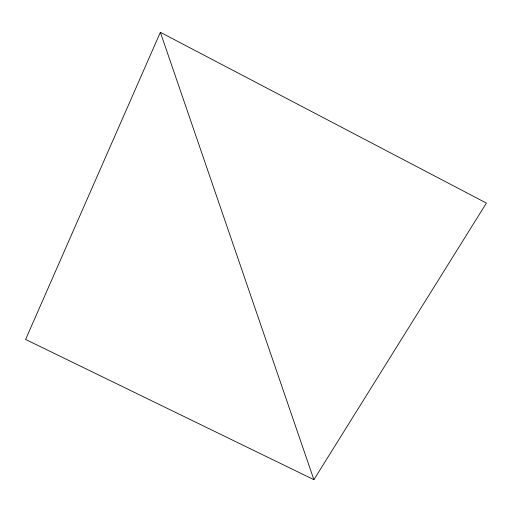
<?xml version="1.0" encoding="UTF-8"?>
<svg xmlns="http://www.w3.org/2000/svg" width="512" height="512" viewBox="0 0 512 512"><rect width="100%" height="100%" fill="white"/><g stroke="black" fill="none" stroke-linecap="round" stroke-linejoin="round"><path stroke-width="0.77" d="M160.365 32.314L25.6 339.45L313.894 479.686L486.4 203.091L160.365 32.314L313.894 479.686"/></g></svg>
